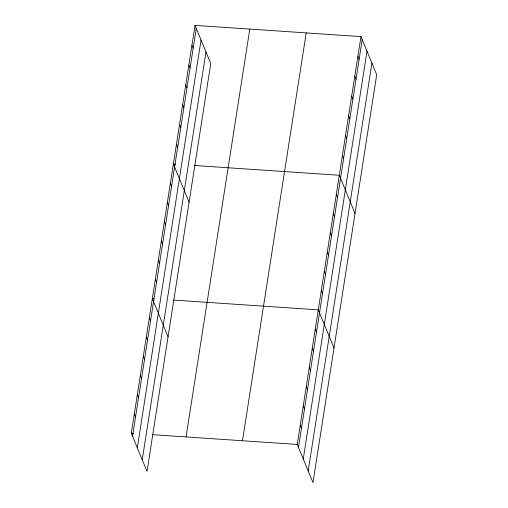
<?xml version="1.0" encoding="UTF-8"?>
<svg xmlns="http://www.w3.org/2000/svg" width="508" height="508" viewBox="0 0 508 508"><rect width="100%" height="100%" fill="white"/><g stroke="black" fill="none" stroke-linecap="round" stroke-linejoin="round"><path stroke-width="0.76" d="M195.034 25.4L210.763 63.563L147.022 471.411L131.293 433.248L195.034 25.4L360.978 36.589L376.707 74.752L312.966 482.6L297.237 444.436L360.978 36.589M132.531 436.245L196.266 28.397M137.312 447.846L201.054 39.999M142.24 459.804L205.981 51.956M186.055 436.944L249.796 29.096M242.475 440.747L306.216 32.899M298.475 447.44L362.21 39.592M303.257 459.041L366.998 51.194M308.185 470.999L371.926 63.151M175.641 164.224L173.361 164.071L189.09 202.228M194.659 165.506L339.306 175.26L355.035 213.424M153.848 298.761L152.33 298.66L168.059 336.817M173.622 300.095L318.275 309.848L334.004 348.012M131.293 433.248L133.572 433.4M152.591 434.683L297.237 444.436M357.88 56.401L359.118 59.398M354.787 76.213L356.019 79.21M351.688 96.018L352.927 99.016M348.596 115.83L349.828 118.828M345.497 135.642L346.735 138.64M342.405 155.448L343.637 158.445M336.302 194.488L337.534 197.485M333.299 213.716L334.531 216.713M330.289 232.943L331.527 235.941M327.285 252.171L328.524 255.168M324.282 271.393L325.52 274.396M321.278 290.62L322.51 293.618M315.265 329.076L316.503 332.073M191.935 45.212L193.173 48.209M312.261 348.304L313.5 351.301M188.843 65.018L190.075 68.015M309.258 367.532L310.496 370.529M185.744 84.83L186.982 87.827M306.254 386.759L307.486 389.757M182.651 104.642L183.883 107.639M303.251 405.987L304.483 408.984M179.553 124.447L180.791 127.444M300.241 425.215L301.479 428.212M176.46 144.259L177.692 147.257M170.358 183.293L171.59 186.29M167.354 202.521L168.586 205.518M164.344 221.748L165.583 224.746M161.341 240.976L162.579 243.973M158.337 260.204L159.576 263.201M155.334 279.432L156.566 282.429M149.32 317.887L150.559 320.885M146.317 337.115L147.555 340.112M143.313 356.337L144.551 359.334M140.31 375.564L141.542 378.562M137.306 394.792L138.538 397.789M134.296 414.02L135.534 417.017"/></g></svg>
